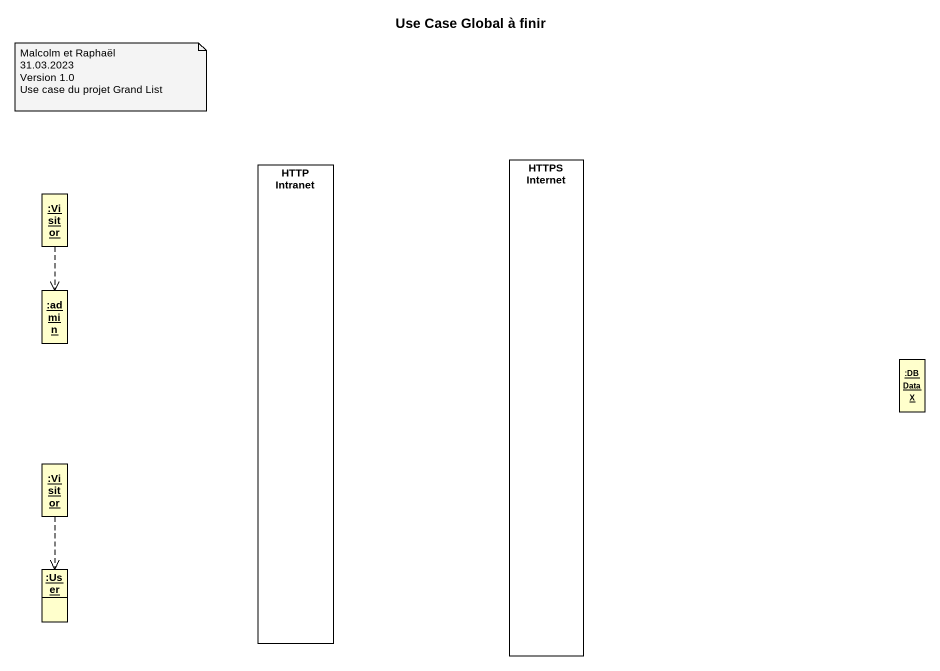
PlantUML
@startuml
title Use Case Global à finir
allowmixing
hide circle
hide empty members
rectangle "HTTP Intranet" as HTTP_Intranet
rectangle "HTTPS Internet" as HTTPS_Internet
object ":Visitor" as Visitor
object ":admin" as admin
object ":DB Data X" as DB_Data_X
object ":Visitor" as Visitor_2
object ":User" as User
Visitor ..> admin
Visitor_2 ..> User
note as N1
  Malcolm et Raphaël
  31.03.2023
  Version 1.0
  Use case du projet Grand List
end note
@enduml
